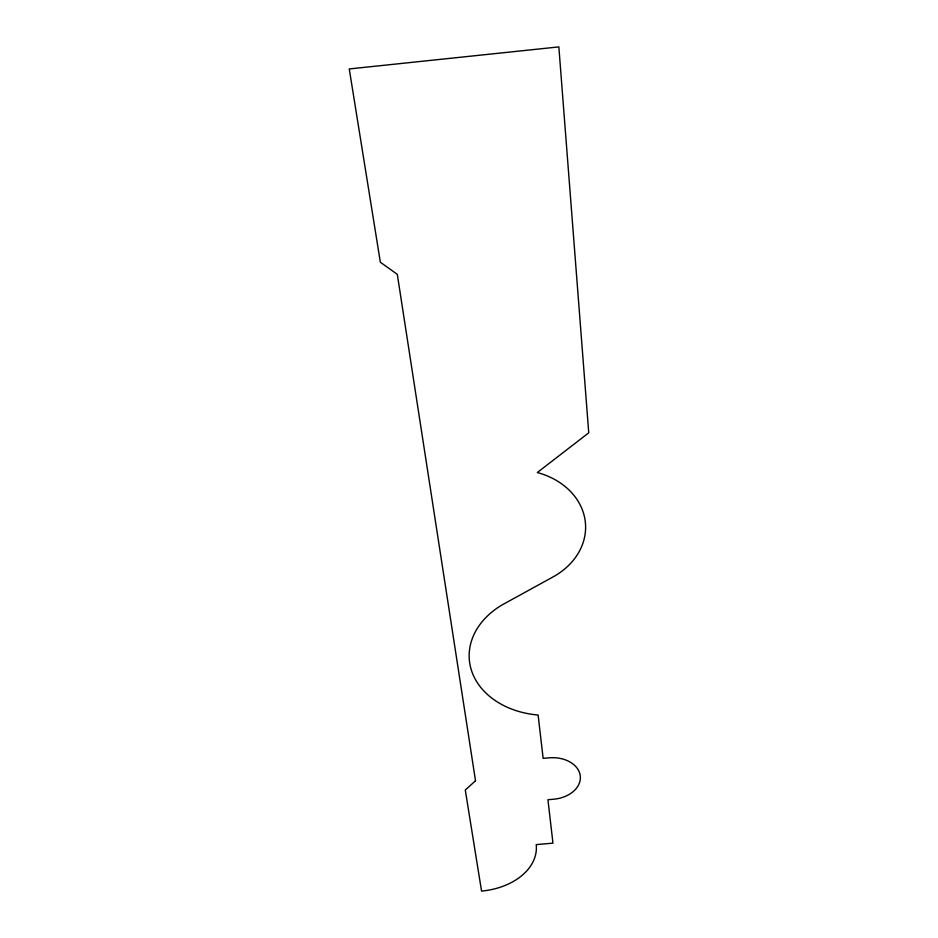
<?xml version="1.0" encoding="UTF-8"?>
<svg xmlns="http://www.w3.org/2000/svg" width="938" height="938" viewBox="0 0 938 938"><rect width="100%" height="100%" fill="white"/><g stroke="black" fill="none" stroke-linecap="round" stroke-linejoin="round"><path stroke-width="1.41" d="M475.519 780.768L465.283 790.019L481.557 891.1A62.412 43.054 -1.1 0 0 536.219 844.61L552.963 843.156L547.933 799.727L553.654 799.223A29.066 20.812 -3.6 0 0 580.282 775.961A29.066 20.812 -3.6 0 0 548.988 757.834L543.137 758.35L538.119 715.026A80.891 61.873 -4 0 1 471.556 670.717A80.891 61.873 -4 0 1 501.924 605.022L553.361 576.753A72.132 58.766 -2.8 0 0 585.054 519.933A72.132 58.766 -2.8 0 0 537.31 472.529L588.747 432.817L558.849 46.9L349.253 68.943L380.359 262.241L397.302 274.342L475.519 780.768"/></g></svg>
